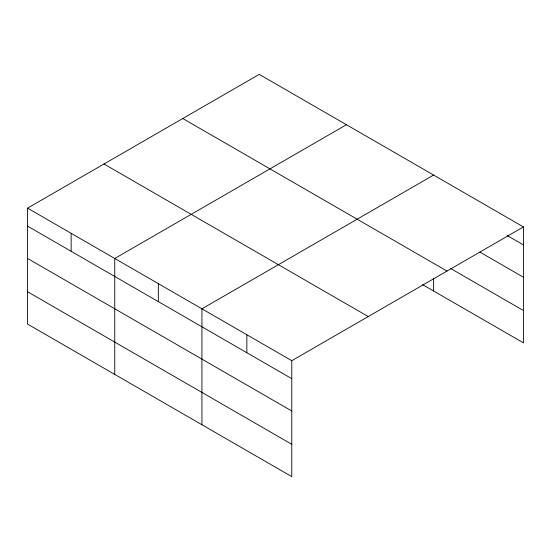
<?xml version="1.0" encoding="UTF-8"?>
<svg xmlns="http://www.w3.org/2000/svg" width="551" height="551" viewBox="0 0 551 551"><rect width="100%" height="100%" fill="white"/><g stroke="black" fill="none" stroke-linecap="round" stroke-linejoin="round"><path stroke-width="0.83" d="M27.55 208.14L291.775 360.685L291.775 476.622L27.55 324.071L27.55 208.14L259.225 74.378L523.45 226.929L523.45 342.86L422.527 284.598M346.421 124.726L114.746 258.481L114.746 374.411M433.616 175.066L201.935 308.822L201.935 424.752M291.775 360.685L523.45 226.929M507.251 235.559L523.45 244.906M480.004 252.151L523.45 277.236M450.553 268.447L523.45 310.537M182.774 118.52L446.999 271.071M104.001 163.998L368.226 316.55M27.55 226.117L291.775 378.668M27.55 258.44L291.775 410.991M27.55 291.748L291.775 444.292M433.616 278.234L433.616 290.997M246.855 334.753L246.855 352.73M158.344 283.648L158.344 301.631M71.148 233.307L71.148 251.29"/></g></svg>
